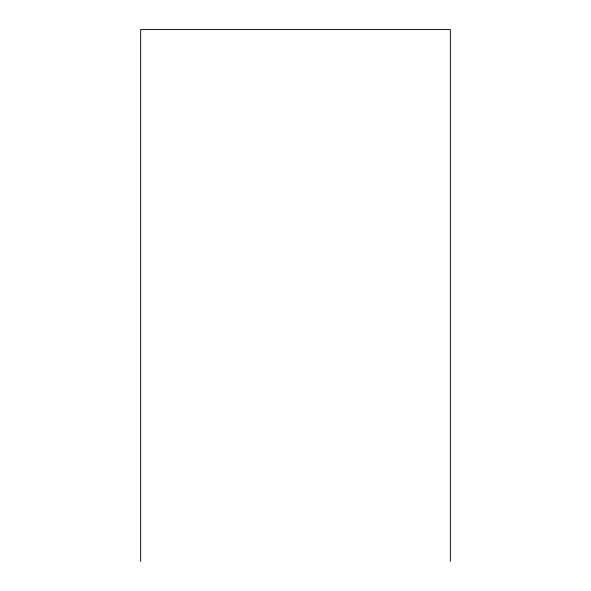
<?xml version="1.0" encoding="UTF-8"?>
<svg xmlns="http://www.w3.org/2000/svg" width="591" height="591" viewBox="0 0 591 591"><rect width="100%" height="100%" fill="white"/><g stroke="black" fill="none" stroke-linecap="round" stroke-linejoin="round"><path stroke-width="0.89" d="M450.357 561.45L450.357 29.55L140.643 29.55L140.643 561.45"/></g></svg>
